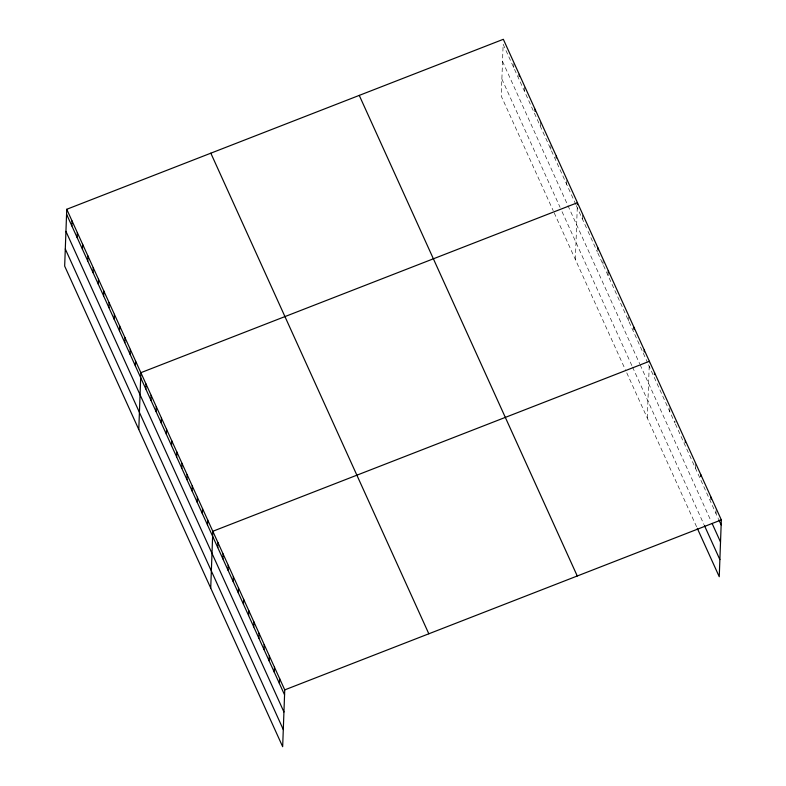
<?xml version="1.0" encoding="UTF-8"?>
<svg xmlns="http://www.w3.org/2000/svg" width="786" height="786" viewBox="0 0 786 786"><rect width="100%" height="100%" fill="white"/><g stroke="black" fill="none" stroke-linecap="round" stroke-linejoin="round"><path stroke-width="0.59" stroke-dasharray="3.93 2.95" d="M513.739 67.625L513.887 63.637M524.321 90.97L524.468 86.981M540.208 125.986L540.355 121.997M550.799 149.33L550.947 145.341M566.677 184.346L566.824 180.358M575.372 259.527L577.268 207.691M582.406 219.019L582.554 215.03M602.96 264.332L603.108 260.343M608.099 275.66L608.207 272.673M628.653 320.973L628.8 316.984M647.31 418.123L649.354 362.297M669.76 411.609L669.908 407.62M674.978 420.942L674.899 422.937L647.802 363.201M695.453 468.25L695.6 464.261M716.007 513.563L716.154 509.574M575.824 204.507L503.148 44.291L501.252 96.118L553.226 210.717M576.305 205.568L587.545 230.347M588.016 231.379L597.35 251.972M597.822 253.004L647.34 362.169M675.37 423.959L718.345 518.711M502.519 61.387L567.492 204.635M567.973 205.696L639.706 363.83M640.168 364.861L711.173 521.393M501.871 79.013L560.113 207.406M562.039 211.65L632.052 366.001M632.514 367.033L703.991 524.606M554.189 212.839L625.351 369.715M626.756 372.81L696.828 527.288"/><path stroke-width="1.18" d="M66.751 209.282L64.668 266.1L282.665 746.7L284.748 689.882L66.751 209.282L503.335 39.3L721.332 519.9L719.249 576.718L697.29 528.32M71.86 225.936L72.047 220.954M77.156 237.608L77.342 232.627M82.451 249.28L82.638 244.299M87.747 260.952L87.934 255.961M93.043 272.624L93.229 267.633M98.338 284.296L98.515 279.305M103.634 295.968L103.811 290.977M108.92 307.64L109.107 302.649M114.216 319.312L114.402 314.321M119.511 330.985L119.698 325.994M124.807 342.657L124.994 337.666M130.103 354.329L130.289 349.338M135.398 366.001L135.575 361.01M138.788 429.5L140.871 372.682L577.455 202.709L577.376 204.704M145.832 389.001L146.009 384.01M150.971 400.329L151.148 395.338M156.109 411.658L156.286 406.667M161.248 422.986L161.425 417.995M166.386 434.314L166.563 429.323M171.525 445.642L171.702 440.651M176.663 456.971L176.84 451.979M181.802 468.299L181.979 463.308M186.94 479.627L187.117 474.636M192.079 490.955L192.256 485.964M197.217 502.283L197.394 497.292M202.356 513.612L202.533 508.621M207.494 524.94L207.671 519.949M210.727 588.105L212.81 531.277L649.393 361.305M217.771 547.596L217.948 542.615M222.91 558.925L223.086 553.943M228.048 570.253L228.225 565.272M233.187 581.581L233.363 576.6M238.325 592.909L238.502 587.928M243.464 604.238L243.64 599.256M248.602 615.566L248.779 610.584M253.74 626.894L253.917 621.913M258.879 638.222L259.056 633.241M264.017 649.55L264.194 644.569M269.156 660.879L269.333 655.897M274.294 672.207L274.471 667.226M279.433 683.535L279.61 678.554M519.143 76.311L519.212 74.316M535.02 111.327L535.099 109.333M556.203 158.015L556.272 156.021M597.93 250.017L598.008 248.022M608.207 272.673L608.285 270.679M633.899 329.314L633.978 327.32M644.176 351.971L644.255 349.976M654.453 374.627L654.532 372.633M685.284 442.597L685.363 440.602M700.699 476.581L700.778 474.587M710.976 499.238L711.055 497.243M284.748 689.882L721.332 519.9M718.807 519.743L721.145 524.891M712.116 523.456L720.516 541.996M704.462 525.628L719.878 559.612M359.261 95.391L577.258 575.991M210.825 153.182L428.822 633.791M66.574 214.264L284.571 694.863M65.945 231.369L283.942 711.969M65.297 248.995L283.294 729.595"/></g></svg>
